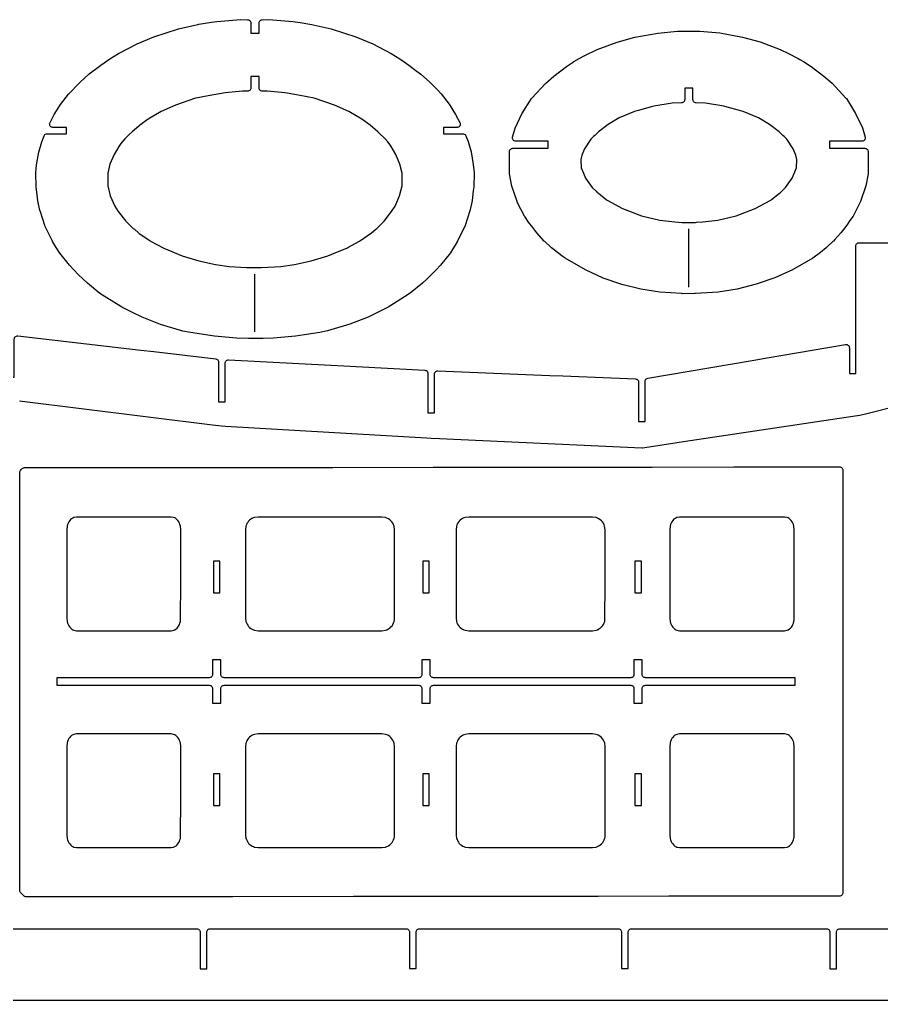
# Model space of a CAD drawing. Extents: x -1 to 1048, y 1 to 485.
# Drawn here: x 401.3 to 823.4, y 1 to 481.3 of the extents above; entities that cross this region are included whole.
import ezdxf

# ---------------------------------------------------------------- set-up
doc = ezdxf.new("R2010")
doc.units = 0
doc.layers.add('Normal', color=7, linetype='CONTINUOUS')

msp = doc.modelspace()

# ---------------------------------------------------------------- linework, layer by layer
at = {"layer": 'Normal'}
for points in [[(489.05, 479.02, -5.08), (495.33, 480.01, -5.08), (495.33, 480.01, -8.89), (497.94, 480.42, -8.89), (509.63, 481.33, -8.89), (513, 481.3, -8.89), (513.33, 481.25, -8.89), (513.66, 481.15, -8.89), (513.99, 480.95, -8.89), (514.25, 480.7, -8.89), (514.43, 480.36, -8.89), (514.55, 480.03, -8.89), (514.58, 479.7, -8.89), (514.58, 474.7, -8.89), (518.62, 474.7, -8.89), (518.62, 479.7, -8.89), (518.64, 480.03, -8.89), (518.77, 480.36, -8.89), (518.95, 480.7, -8.89), (519.23, 480.95, -8.89), (519.53, 481.15, -8.89), (519.86, 481.25, -8.89), (520.19, 481.3, -8.89), (523.44, 481.33, -8.89), (535.13, 480.44, -8.89), (538.81, 479.86, -8.89)], [(435.43, 454.71, -5.08), (440.51, 458.55, -5.08), (440.51, 458.55, -8.89), (441.12, 459, -8.89), (445.49, 462.1, -8.89), (449.73, 464.69, -8.89), (458.85, 469.44, -8.89), (467.08, 472.92, -8.89), (479.12, 476.76, -8.89), (488.65, 478.94, -8.89), (489.05, 479.02, -8.89)], [(538.81, 479.86, -5.08), (544.45, 478.97, -5.08), (545.08, 478.84, -5.08), (545.08, 478.84, -8.89), (553.95, 476.78, -8.89), (565.99, 472.97, -8.89), (574.24, 469.49, -8.89), (583.36, 464.74, -8.89), (587.6, 462.15, -8.89), (589.66, 460.71, -8.89)], [(672.62, 460.68, -5.08), (672.8, 460.81, -5.08), (675.41, 462.31, -5.08), (678.21, 463.7, -5.08), (678.21, 463.7, -8.89), (684.15, 466.67, -8.89), (694.05, 470.33, -8.89), (702.67, 472.72, -8.89), (713.82, 474.75, -8.89), (723.49, 475.67, -8.89), (725.45, 475.64, -8.89), (727.41, 475.61, -8.89)], [(727.41, 475.61, -5.08), (730.58, 475.61, -5.08), (733.76, 475.67, -5.08), (733.76, 475.67, -8.89), (734.11, 475.67, -8.89), (734.47, 475.67, -8.89), (744.19, 474.78, -8.89), (755.32, 472.77, -8.89), (763.96, 470.38, -8.89), (773.81, 466.73, -8.89), (777.82, 464.74, -8.89)], [(777.82, 464.74, -5.08), (782.65, 462.33, -5.08), (783.49, 461.85, -5.08), (783.49, 461.85, -8.89), (785.24, 460.86, -8.89), (788.92, 458.44, -8.89), (795.17, 453.69, -8.89), (799.21, 450.21, -8.89), (806.02, 442.87, -8.89), (806.2, 442.62, -8.89), (810.69, 435.41, -8.89), (814.04, 428.4, -8.89), (815.39, 423.82, -8.89), (815.44, 423.49, -8.89), (815.44, 423.14, -8.89), (815.34, 422.78, -8.89), (815.14, 422.43, -8.89), (814.86, 422.15, -8.89), (814.53, 421.94, -8.89), (814.2, 421.84, -8.89), (813.87, 421.79, -8.89), (797.94, 421.79, -8.89), (797.94, 418.29, -8.89), (815.31, 418.29, -8.89), (815.64, 418.26, -8.89), (815.97, 418.16, -8.89), (816.28, 417.96, -8.89), (816.56, 417.7, -8.89), (816.74, 417.37, -8.89), (816.86, 417.04, -8.89), (816.89, 416.71, -8.89), (816.89, 406.07, -8.89), (816.86, 405.77, -8.89), (815.77, 400, -8.89), (813.21, 392.2, -8.89), (809.5, 385.11, -8.89), (807.97, 382.88, -8.89), (806.4, 380.67, -8.89), (804.8, 378.51, -8.89)], [(589.66, 460.71, -5.08), (592.02, 459.03, -5.08), (594.79, 456.97, -5.08), (594.79, 456.97, -8.89), (597.84, 454.69, -8.89), (602.11, 450.8, -8.89), (604.04, 448.87, -8.89), (605.92, 446.91, -8.89), (607.77, 444.93, -8.89), (611.68, 439.95, -8.89), (614.88, 434.85, -8.89), (616.97, 430.91, -8.89), (617.09, 430.61, -8.89), (617.14, 430.28, -8.89), (617.14, 429.89, -8.89), (617.02, 429.54, -8.89), (616.81, 429.18, -8.89), (616.53, 428.9, -8.89), (616.2, 428.73, -8.89), (615.87, 428.62, -8.89), (615.57, 428.57, -8.89), (608.86, 428.57, -8.89), (608.86, 425.4, -8.89), (618.39, 425.4, -8.89), (618.77, 425.35, -8.89), (619.12, 425.22, -8.89), (619.46, 424.99, -8.89), (619.71, 424.71, -8.89), (619.89, 424.38, -8.89), (620.93, 421.69, -8.89), (622.4, 416.51, -8.89), (623.52, 410.39, -8.89), (623.93, 406.32, -8.89), (623.75, 399.42, -8.89), (623.52, 397.43, -8.89)], [(648.64, 385.11, 0.13), (648.64, 385.11, -8.89), (645.03, 391.97, -8.89), (644.93, 392.2, -8.89), (642.39, 399.8, -8.89), (641.25, 405.77, -8.89), (641.22, 406.07, -8.89), (641.22, 416.71, -8.89), (641.27, 417.04, -8.89), (641.38, 417.37, -8.89), (641.58, 417.7, -8.89), (641.83, 417.96, -8.89), (642.16, 418.16, -8.89), (642.49, 418.26, -8.89), (642.82, 418.29, -8.89), (660.17, 418.29, -8.89), (660.17, 421.79, -8.89), (644.27, 421.79, -8.89), (643.94, 421.84, -8.89), (643.59, 421.94, -8.89), (643.26, 422.15, -8.89), (643, 422.43, -8.89), (642.8, 422.78, -8.89), (642.7, 423.14, -8.89), (642.67, 423.49, -8.89), (642.75, 423.82, -8.89), (643.99, 428.17, -8.89), (647.34, 435.25, -8.89), (651.94, 442.62, -8.89), (652.12, 442.87, -8.89), (658.8, 450.09, -8.89), (662.89, 453.64, -8.89), (669.09, 458.39, -8.89), (672.62, 460.68, -8.89)], [(411.3, 387.86, -5.08), (410.21, 392.63, -5.08), (410.06, 394.08, -5.08), (410.06, 394.08, -8.89), (409.47, 399.42, -8.89), (409.27, 406.32, -8.89), (409.65, 410.26, -8.89), (410.74, 416.36, -8.89), (412.24, 421.54, -8.89), (413.33, 424.38, -8.89), (413.49, 424.71, -8.89), (413.74, 424.99, -8.89), (414.07, 425.22, -8.89), (414.43, 425.35, -8.89), (414.81, 425.4, -8.89), (424.33, 425.4, -8.89), (424.33, 428.57, -8.89), (417.63, 428.57, -8.89), (417.32, 428.62, -8.89), (416.99, 428.73, -8.89), (416.66, 428.9, -8.89), (416.38, 429.18, -8.89), (416.18, 429.54, -8.89), (416.08, 429.89, -8.89), (416.05, 430.28, -8.89), (416.1, 430.61, -8.89), (416.23, 430.91, -8.89), (418.31, 434.85, -8.89), (421.44, 439.83, -8.89), (425.32, 444.83, -8.89), (427.18, 446.84, -8.89), (429.08, 448.79, -8.89), (431.04, 450.75, -8.89), (435.23, 454.58, -8.89), (435.43, 454.71, -8.89)], [(538.66, 444.14, -5.08), (532.41, 445.29, -5.08), (532.41, 445.29, -8.89), (531.19, 445.52, -8.89), (522.66, 446.23, -8.89), (520.22, 446.23, -8.89), (519.89, 446.25, -8.89), (519.53, 446.38, -8.89), (519.23, 446.58, -8.89), (518.97, 446.84, -8.89), (518.77, 447.14, -8.89), (518.64, 447.5, -8.89), (518.62, 447.83, -8.89), (518.62, 453.44, -8.89), (514.58, 453.44, -8.89), (514.58, 447.83, -8.89), (514.55, 447.5, -8.89), (514.43, 447.14, -8.89), (514.25, 446.84, -8.89), (513.97, 446.58, -8.89), (513.66, 446.38, -8.89), (513.33, 446.25, -8.89), (513, 446.23, -8.89), (510.54, 446.23, -8.89), (502.01, 445.52, -8.89), (493.75, 443.99, -8.89)], [(753.87, 436.8, -5.08), (747.78, 438.53, -5.08), (747.78, 438.53, -8.89), (746.23, 438.96, -8.89), (737.21, 440.39, -8.89), (732.61, 440.56, -8.89), (732.28, 440.61, -8.89), (731.95, 440.74, -8.89), (731.67, 440.92, -8.89), (731.42, 441.2, -8.89), (731.22, 441.5, -8.89), (731.11, 441.83, -8.89), (731.09, 442.14, -8.89), (731.09, 447.78, -8.89), (727.05, 447.78, -8.89), (727.05, 442.14, -8.89), (727, 441.83, -8.89), (726.9, 441.5, -8.89), (726.72, 441.2, -8.89), (726.47, 440.92, -8.89), (726.16, 440.74, -8.89), (725.83, 440.61, -8.89), (725.53, 440.56, -8.89), (720.93, 440.39, -8.89), (711.91, 438.96, -8.89), (710.59, 438.61, -8.89)], [(493.75, 443.99, -5.08), (487.6, 442.85, -5.08), (487.53, 442.82, -5.08), (487.53, 442.82, -8.89), (477.67, 439.47, -8.89), (470.59, 436.3, -8.89), (464.24, 432.59, -8.89), (460.22, 429.62, -8.89), (459.71, 429.21, -8.89)], [(581.61, 421.46, -5.08), (580.39, 422.91, -5.08), (577.16, 425.98, -5.08), (577.16, 425.98, -8.89), (576.71, 426.44, -8.89), (572.97, 429.62, -8.89), (568.96, 432.59, -8.89), (562.61, 436.3, -8.89), (555.52, 439.47, -8.89), (545.62, 442.85, -8.89), (538.66, 444.14, -8.89)], [(710.59, 438.61, -5.08), (704.47, 436.88, -5.08), (704.47, 436.88, -8.89), (702.51, 436.32, -8.89), (694.94, 433.15, -8.89), (689.53, 430, -8.89), (684.83, 426.34, -8.89), (683.08, 424.61, -8.89), (682.45, 424.13, -8.89), (681.05, 422.73, -8.89), (677.95, 418.11, -8.89), (676.63, 414.96, -8.89), (676.17, 412.78, -8.89), (676.33, 408.76, -8.89), (677.44, 406.2, -8.89), (678.51, 403.61, -8.89)], [(769.49, 393.24, -5.08), (773.48, 396.39, -5.08), (773.89, 396.65, -5.08), (774.45, 397.21, -5.08), (774.45, 397.21, -8.89), (776.38, 399.16, -8.89), (779.63, 403.61, -8.89), (781.79, 408.76, -8.89), (781.96, 412.78, -8.89), (781.48, 414.96, -8.89), (780.16, 418.11, -8.89), (777.09, 422.73, -8.89), (775.69, 424.13, -8.89), (775.03, 424.61, -8.89), (773.3, 426.34, -8.89), (768.58, 430, -8.89), (763.17, 433.15, -8.89), (755.6, 436.32, -8.89), (753.87, 436.8, -8.89)], [(459.71, 429.21, -5.08), (456.49, 426.44, -5.08), (454.99, 424.99, -5.08), (454.99, 424.99, -8.89), (452.81, 422.91, -8.89), (450.93, 420.7, -8.89), (449.94, 419.18, -8.89), (447.65, 415.34, -8.89), (445.59, 410.51, -8.89), (444.58, 406.15, -8.89), (444.58, 399.85, -8.89), (445.74, 395.1, -8.89), (448.01, 389.94, -8.89), (449.68, 387.4, -8.89), (453.39, 382.65, -8.89)], [(556.23, 367.23, -5.08), (561.52, 369.47, -5.08), (562.05, 369.77, -5.08), (562.05, 369.77, -8.89), (567.74, 372.85, -8.89), (573.71, 376.91, -8.89), (575.79, 378.76, -8.89), (576.22, 379.04, -8.89), (579.83, 382.65, -8.89), (583.51, 387.4, -8.89), (585.22, 389.94, -8.89), (587.45, 395.1, -8.89), (588.62, 399.85, -8.89), (588.62, 406.15, -8.89), (587.6, 410.51, -8.89), (585.55, 415.34, -8.89), (583.29, 419.18, -8.89), (582.27, 420.7, -8.89), (581.61, 421.46, -8.89)], [(678.51, 403.61, 0.13), (678.51, 403.61, -8.89), (681.74, 399.16, -8.89), (683.62, 397.28, -8.89)], [(623.52, 397.43, -5.08), (623.01, 392.79, -5.08), (622.66, 391.16, -5.08), (622.66, 391.16, -8.89), (621.89, 387.76, -8.89), (619.51, 380.57, -8.89), (615.82, 372.8, -8.89), (614.63, 370.92, -8.89), (613.46, 369.01, -8.89), (612.34, 367.08, -8.89), (607.49, 361.11, -8.89), (605.38, 358.83, -8.89), (603.2, 356.62, -8.89), (600.96, 354.43, -8.89), (598.7, 352.3, -8.89), (592.66, 347.35, -8.89), (589.81, 345.57, -8.89)], [(683.62, 397.28, -5.08), (684.25, 396.65, -5.08), (684.76, 396.32, -5.08), (688.54, 393.29, -5.08), (688.54, 393.29, -8.89), (689, 392.96, -8.89), (696.54, 388.75, -8.89), (705.89, 385.22, -8.89), (714.91, 383.08, -8.89), (722.15, 382.22, -8.89), (725.86, 382.04, -8.89), (726.49, 382.04, -8.89)], [(726.49, 382.04, -5.08), (732.28, 382.04, -5.08), (732.84, 382.07, -5.08), (732.84, 382.07, -8.89), (735.97, 382.22, -8.89), (743.23, 383.08, -8.89), (752.25, 385.22, -8.89), (761.59, 388.75, -8.89), (769.14, 392.96, -8.89), (769.49, 393.24, -8.89)], [(425.78, 361.04, 0.13), (425.78, 361.04, -8.89), (421.01, 366.88, -8.89), (419.28, 369.77, -8.89), (417.47, 372.64, -8.89), (417.37, 372.8, -8.89), (413.77, 380.36, -8.89), (413.69, 380.57, -8.89), (411.35, 387.6, -8.89), (411.3, 387.86, -8.89)], [(667.49, 365.2, -5.08), (664.67, 367.21, -5.08), (662.48, 369.09, -5.08), (662.48, 369.09, -8.89), (661.87, 369.62, -8.89), (661.19, 370.13, -8.89), (658.95, 372.36, -8.89), (658.57, 372.59, -8.89), (658.24, 372.87, -8.89), (654.63, 376.86, -8.89), (652.6, 379.5, -8.89), (650.62, 382.19, -8.89), (648.72, 384.96, -8.89), (648.64, 385.11, -8.89)], [(453.39, 382.65, 0.13), (453.39, 382.65, -8.89), (457, 379.04, -8.89), (457.58, 378.64, -8.89), (459.49, 376.91, -8.89), (459.87, 376.63, -8.89)], [(459.87, 376.63, -5.08), (465.12, 373.08, -5.08), (465.12, 373.08, -8.89), (465.45, 372.85, -8.89), (471.98, 369.34, -8.89), (480.87, 365.58, -8.89), (489.03, 363.12, -8.89), (497.2, 361.34, -8.89), (503.94, 360.45, -8.89), (512.5, 359.97, -8.89)], [(729.06, 350.34, 0.13), (729.06, 350.34, -2.54), (729.06, 378.79, -2.54)], [(804.8, 378.51, -5.08), (804.19, 377.72, -5.08), (803.58, 376.96, -5.08), (800.63, 373.71, -5.08), (800.63, 373.71, -8.89), (799.87, 372.87, -8.89), (799.54, 372.59, -8.89), (799.19, 372.36, -8.89), (796.95, 370.13, -8.89), (796.24, 369.62, -8.89), (793.62, 367.33, -8.89), (789.71, 364.54, -8.89), (779.83, 358.85, -8.89), (771.25, 354.84, -8.89), (762.05, 351.69, -8.89), (752.73, 349.33, -8.89), (743.38, 347.85, -8.89), (732.41, 347.12, -8.89), (731.95, 347.12, -8.89)], [(810.87, 345.16, -5.08), (810.87, 351.51, -5.08), (810.87, 351.51, -8.89), (810.87, 370.48, -8.89), (810.9, 370.81, -8.89), (811, 371.17, -8.89), (811.2, 371.48, -8.89), (811.45, 371.75, -8.89), (811.78, 371.93, -8.89), (812.11, 372.06, -8.89), (812.44, 372.08, -8.89), (855.52, 372.08, -8.89)], [(512.5, 359.97, -5.08), (513.38, 359.92, -5.08), (518.85, 359.92, -5.08), (518.85, 359.92, -8.89), (519.81, 359.92, -8.89), (529.26, 360.45, -8.89), (535.99, 361.34, -8.89), (544.17, 363.12, -8.89), (552.32, 365.58, -8.89), (556.23, 367.23, -8.89)], [(731.95, 347.12, -5.08), (725.8, 347.09, -5.08), (725.6, 347.12, -5.08), (725.6, 347.12, -8.89), (714.88, 347.83, -8.89), (705.54, 349.28, -8.89), (696.19, 351.66, -8.89), (687.04, 354.76, -8.89), (678.41, 358.8, -8.89), (668.55, 364.46, -8.89), (667.49, 365.2, -8.89)], [(456.57, 337.95, -5.08), (451.48, 340.49, -5.08), (450.9, 340.84, -5.08), (450.9, 340.84, -8.89), (440.69, 347.24, -8.89), (434.59, 352.22, -8.89), (432.31, 354.36, -8.89), (430.07, 356.51, -8.89), (427.89, 358.75, -8.89), (425.78, 361.04, -8.89)], [(516.61, 328.35, 0.13), (516.61, 328.35, -2.54), (516.61, 356.74, -2.54)], [(589.81, 345.57, -5.08), (584.45, 342.19, -5.08), (584.45, 342.19, -8.89), (581.86, 340.56, -8.89), (571.98, 335.61, -8.89), (562.99, 332.13, -8.89), (552.07, 328.83, -8.89), (548.31, 328.09, -8.89), (536.5, 326.26, -8.89), (525.75, 325.35, -8.89), (520.67, 325.2, -8.89)], [(760.15, 314.43, -5.08), (766.39, 315.49, -5.08), (766.39, 315.49, -8.89), (805.84, 322.2, -8.89), (806.2, 322.2, -8.89), (806.58, 322.15, -8.89), (806.96, 321.97, -8.89), (807.26, 321.69, -8.89), (807.52, 321.36, -8.89), (807.64, 320.98, -8.89), (807.69, 320.62, -8.89), (807.69, 307.95, -8.89), (810.87, 307.95, -8.89), (810.87, 345.16, -8.89)], [(520.67, 325.2, -5.08), (519.89, 325.17, -5.08), (514.32, 325.17, -5.08), (514.32, 325.17, -8.89), (513.36, 325.17, -8.89), (507.52, 325.35, -8.89), (496.8, 326.26, -8.89), (484.96, 328.07, -8.89), (481.28, 328.8, -8.89), (470.31, 332.08, -8.89), (461.37, 335.56, -8.89), (456.57, 337.95, -8.89)], [(365.3, 326.47, -5.08), (371.65, 326.47, -5.08), (371.65, 326.47, -8.89), (394, 326.47, -8.89), (394.33, 326.42, -8.89), (394.69, 326.31, -8.89), (395, 326.11, -8.89), (395.25, 325.86, -8.89), (395.45, 325.55, -8.89), (395.55, 325.2, -8.89), (395.61, 324.87, -8.89), (395.61, 306.2, -8.89), (398.75, 306.2, -8.89), (398.75, 324.87, -8.89), (398.78, 325.22, -8.89), (398.91, 325.58, -8.89), (399.14, 325.91, -8.89), (399.44, 326.19, -8.89), (399.8, 326.36, -8.89), (400.18, 326.44, -8.89), (400.53, 326.44, -8.89), (460.76, 319.46, -8.89)], [(460.76, 319.46, -5.08), (467.06, 318.72, -5.08), (467.06, 318.72, -8.89), (497.38, 315.21, -8.89), (497.74, 315.11, -8.89), (498.09, 314.93, -8.89), (498.37, 314.68, -8.89), (498.6, 314.35, -8.89), (498.75, 313.99, -8.89), (498.78, 313.64, -8.89), (498.78, 294.21, -8.89), (501.95, 294.21, -8.89), (501.95, 313.11, -8.89), (502.01, 313.44, -8.89), (502.11, 313.79, -8.89), (502.31, 314.1, -8.89), (502.62, 314.38, -8.89), (502.95, 314.55, -8.89), (503.3, 314.66, -8.89), (503.63, 314.68, -8.89), (553.8, 312.04, -8.89)], [(661.01, 307.06, -5.08), (667.36, 306.81, -5.08), (667.36, 306.81, -8.89), (702.97, 305.33, -8.89), (703.3, 305.28, -8.89), (703.63, 305.18, -8.89), (703.91, 304.98, -8.89), (704.16, 304.72, -8.89), (704.37, 304.39, -8.89), (704.47, 304.09, -8.89), (704.49, 303.76, -8.89), (704.49, 284.58, -8.89), (707.67, 284.58, -8.89), (707.67, 304.17, -8.89), (707.72, 304.52, -8.89), (707.82, 304.88, -8.89), (708.05, 305.18, -8.89), (708.33, 305.43, -8.89), (708.66, 305.64, -8.89), (708.99, 305.71, -8.89), (760.15, 314.43, -8.89)], [(911.89, 314.78, -5.08), (906.7, 313.16, -5.08), (905.81, 312.9, -5.08), (905.81, 312.9, -8.89), (888.03, 307.57, -8.89), (869.34, 302.21, -8.89), (850.54, 297.08, -8.89), (831.72, 292.13, -8.89), (815.54, 288.09, -8.89)], [(553.8, 312.04, -5.08), (560.15, 311.71, -5.08), (560.15, 311.71, -8.89), (599.8, 309.63, -8.89), (600.18, 309.55, -8.89), (600.56, 309.4, -8.89), (600.86, 309.14, -8.89), (601.12, 308.79, -8.89), (601.27, 308.41, -8.89), (601.32, 308.05, -8.89), (601.32, 288.82, -8.89), (604.49, 288.82, -8.89), (604.49, 307.75, -8.89), (604.52, 308.08, -8.89), (604.65, 308.43, -8.89), (604.85, 308.74, -8.89), (605.13, 309.02, -8.89), (605.43, 309.19, -8.89), (605.79, 309.3, -8.89), (606.15, 309.32, -8.89), (661.01, 307.06, -8.89)], [(502.13, 282.12, -5.08), (500.28, 282.22, -5.08), (495.81, 282.78, -5.08), (495.81, 282.78, -8.89), (401.27, 294.54, -8.89)], [(815.54, 288.09, -5.08), (812.83, 287.43, -5.08), (809.32, 286.89, -5.08), (809.32, 286.89, -8.89), (726.52, 274.5, -8.89)], [(606.96, 276, -5.08), (602.82, 276.2, -5.08), (600.63, 276.33, -5.08), (600.63, 276.33, -8.89), (502.13, 282.12, -8.89)], [(726.52, 274.5, -5.08), (720.24, 273.56, -5.08), (720.24, 273.56, -8.89), (706.32, 271.48, -8.89), (706.02, 271.45, -8.89), (606.96, 276, -8.89)], [(401.42, 244.48, -5.08), (401.42, 250.82, -5.08), (401.42, 250.82, -8.89), (401.42, 259.54, -8.89), (401.45, 259.87, -8.89), (401.55, 260.15, -8.89), (401.7, 260.43, -8.89), (402.16, 260.96, -8.89), (402.67, 261.44, -8.89), (402.89, 261.62, -8.89), (403.17, 261.77, -8.89), (403.48, 261.87, -8.89), (403.78, 261.9, -8.89), (432.99, 261.92, -8.89)], [(432.99, 261.92, -5.08), (439.34, 261.92, -5.08), (439.34, 261.92, -8.89), (548.41, 262.03, -8.89)], [(548.41, 262.03, -5.08), (554.76, 262.05, -5.08), (554.76, 262.05, -8.89), (603.83, 262.1, -8.89)], [(603.83, 262.1, -5.08), (610.18, 262.1, -5.08), (610.18, 262.1, -8.89), (704.7, 262.18, -8.89)], [(704.7, 262.18, -5.08), (711.05, 262.2, -5.08), (711.05, 262.2, -8.89), (751.03, 262.23, -8.89)], [(751.03, 262.23, -5.08), (757.38, 262.23, -5.08), (757.38, 262.23, -8.89), (802.87, 262.28, -8.89), (803.2, 262.26, -8.89), (803.53, 262.13, -8.89), (803.83, 261.95, -8.89), (804.11, 261.67, -8.89), (804.29, 261.37, -8.89), (804.42, 261.04, -8.89), (804.44, 260.71, -8.89), (804.44, 219.07, -8.89)], [(401.42, 201.83, -5.08), (401.42, 208.18, -5.08), (401.42, 208.18, -8.89), (401.42, 244.48, -8.89)], [(455.7, 237.72, -5.08), (449.35, 237.72, -5.08), (449.35, 237.72, -8.89), (429.23, 237.72, -8.89), (427.94, 237.49, -8.89), (427.33, 237.24, -8.89), (426.8, 236.88, -8.89), (426.29, 236.45, -8.89), (425.86, 235.97, -8.89), (425.5, 235.43, -8.89), (425.12, 234.75, -8.89), (424.84, 234.04, -8.89), (424.64, 233.27, -8.89), (424.43, 231.5, -8.89), (424.43, 214.53, -8.89)], [(480.24, 206.38, -5.08), (480.24, 212.73, -5.08), (480.24, 212.73, -8.89), (480.26, 231.5, -8.89), (480.06, 233.27, -8.89), (479.88, 233.98, -8.89), (479.63, 234.67, -8.89), (479.27, 235.33, -8.89), (478.84, 235.94, -8.89), (478.36, 236.47, -8.89), (477.8, 236.96, -8.89), (477.32, 237.26, -8.89), (476.78, 237.49, -8.89), (475.49, 237.72, -8.89), (455.7, 237.72, -8.89)], [(554.76, 237.72, -5.08), (548.41, 237.72, -5.08), (548.41, 237.72, -8.89), (518.13, 237.72, -8.89), (516.41, 237.49, -8.89), (515.77, 237.26, -8.89), (515.14, 236.98, -8.89), (514.55, 236.6, -8.89), (513.99, 236.17, -8.89), (513.49, 235.66, -8.89), (513.03, 235.1, -8.89), (512.67, 234.49, -8.89), (512.39, 233.86, -8.89), (512.17, 233.22, -8.89), (511.94, 231.47, -8.89), (511.96, 212.27, -8.89)], [(584.91, 207.75, -5.08), (584.91, 214.1, -5.08), (584.91, 214.1, -8.89), (584.94, 231.47, -8.89), (584.71, 233.22, -8.89), (584.48, 233.93, -8.89), (584.12, 234.65, -8.89), (583.69, 235.31, -8.89), (583.16, 235.92, -8.89), (582.57, 236.42, -8.89), (581.91, 236.88, -8.89), (581.2, 237.24, -8.89), (580.49, 237.49, -8.89), (578.79, 237.72, -8.89), (554.76, 237.72, -8.89)], [(655.17, 237.72, -5.08), (648.82, 237.72, -5.08), (648.82, 237.72, -8.89), (621.26, 237.72, -8.89), (619.53, 237.49, -8.89), (618.9, 237.26, -8.89), (618.26, 236.98, -8.89), (617.68, 236.6, -8.89), (617.12, 236.17, -8.89), (616.61, 235.66, -8.89), (616.18, 235.1, -8.89), (615.8, 234.49, -8.89), (615.52, 233.86, -8.89), (615.29, 233.22, -8.89), (615.06, 231.47, -8.89), (615.09, 214.53, -8.89)], [(688.04, 205.46, -5.08), (688.04, 211.81, -5.08), (688.04, 211.81, -8.89), (688.06, 231.47, -8.89), (687.83, 233.22, -8.89), (687.6, 233.93, -8.89), (687.25, 234.65, -8.89), (686.82, 235.31, -8.89), (686.28, 235.92, -8.89), (685.7, 236.42, -8.89), (685.04, 236.88, -8.89), (684.35, 237.24, -8.89), (683.62, 237.49, -8.89), (681.91, 237.72, -8.89), (655.17, 237.72, -8.89)], [(751.94, 237.72, -5.08), (745.59, 237.72, -5.08), (745.59, 237.72, -8.89), (724.53, 237.72, -8.89), (723.24, 237.49, -8.89), (722.66, 237.24, -8.89), (722.1, 236.88, -8.89), (721.59, 236.45, -8.89), (721.16, 235.97, -8.89), (720.8, 235.43, -8.89), (720.42, 234.75, -8.89), (720.14, 234.04, -8.89), (719.94, 233.27, -8.89), (719.73, 231.5, -8.89), (719.76, 211.35, -8.89)], [(780.64, 209.09, -5.08), (780.64, 215.44, -5.08), (780.64, 215.44, -8.89), (780.67, 231.5, -8.89), (780.47, 233.27, -8.89), (780.29, 233.98, -8.89), (780.03, 234.67, -8.89), (779.68, 235.33, -8.89), (779.25, 235.94, -8.89), (778.76, 236.47, -8.89), (778.21, 236.96, -8.89), (777.72, 237.26, -8.89), (777.19, 237.49, -8.89), (775.89, 237.72, -8.89), (751.94, 237.72, -8.89)], [(804.44, 219.07, -5.08), (804.44, 212.73, -5.08), (804.44, 212.73, -8.89), (804.44, 158.29, -8.89)], [(424.43, 214.53, -5.08), (424.43, 208.18, -5.08), (424.43, 208.18, -8.89), (424.46, 188.26, -8.89), (424.64, 186.49, -8.89), (424.82, 185.78, -8.89), (425.09, 185.09, -8.89), (425.45, 184.43, -8.89), (425.86, 183.82, -8.89), (426.36, 183.29, -8.89), (426.92, 182.8, -8.89), (427.41, 182.5, -8.89), (427.94, 182.27, -8.89), (429.26, 182.04, -8.89), (448.44, 182.04, -8.89)], [(499.44, 204.8, -5.08), (499.44, 211.15, -5.08), (499.44, 211.15, -8.89), (499.44, 216.03, -8.89), (496.27, 216.03, -8.89), (496.27, 200.53, -8.89), (499.44, 200.53, -8.89)], [(511.96, 212.27, -5.08), (511.96, 205.92, -5.08), (511.96, 205.92, -8.89), (511.96, 188.29, -8.89), (512.19, 186.54, -8.89), (512.39, 185.9, -8.89), (512.7, 185.27, -8.89), (513.05, 184.68, -8.89), (513.49, 184.12, -8.89), (513.99, 183.62, -8.89), (514.55, 183.16, -8.89), (515.16, 182.8, -8.89), (515.8, 182.5, -8.89), (516.43, 182.27, -8.89), (518.16, 182.04, -8.89), (546.13, 182.04, -8.89)], [(601.95, 204.57, -5.08), (601.95, 210.92, -5.08), (601.95, 210.92, -8.89), (601.95, 216.08, -8.89), (598.78, 216.08, -8.89), (598.78, 200.58, -8.89), (601.95, 200.58, -8.89)], [(615.09, 214.53, -5.08), (615.09, 208.18, -5.08), (615.09, 208.18, -8.89), (615.09, 188.29, -8.89), (615.32, 186.54, -8.89), (615.52, 185.9, -8.89), (615.82, 185.27, -8.89), (616.18, 184.68, -8.89), (616.64, 184.12, -8.89), (617.12, 183.62, -8.89), (617.68, 183.16, -8.89), (618.29, 182.8, -8.89), (618.92, 182.5, -8.89), (619.56, 182.27, -8.89), (621.28, 182.04, -8.89), (647.45, 182.04, -8.89)], [(705.82, 205, -5.08), (705.82, 211.35, -5.08), (705.82, 211.35, -8.89), (705.82, 216.08, -8.89), (702.64, 216.08, -8.89), (702.64, 200.58, -8.89), (705.82, 200.58, -8.89)], [(719.76, 211.35, -5.08), (719.76, 205, -5.08), (719.76, 205, -8.89), (719.76, 188.26, -8.89), (719.96, 186.49, -8.89), (720.14, 185.78, -8.89), (720.39, 185.09, -8.89), (720.75, 184.43, -8.89), (721.18, 183.82, -8.89), (721.66, 183.29, -8.89), (722.22, 182.8, -8.89), (722.71, 182.5, -8.89), (723.24, 182.27, -8.89), (724.56, 182.04, -8.89)], [(584.89, 187.32, 0.13), (584.89, 187.32, -8.89), (584.91, 207.75, -8.89)], [(750.14, 182.04, -5.08), (756.49, 182.04, -5.08), (756.49, 182.04, -8.89), (775.89, 182.04, -8.89), (777.19, 182.27, -8.89), (777.77, 182.55, -8.89), (778.33, 182.88, -8.89), (778.84, 183.31, -8.89), (779.27, 183.79, -8.89), (779.63, 184.33, -8.89), (779.98, 185.04, -8.89), (780.29, 185.78, -8.89), (780.49, 186.54, -8.89), (780.62, 187.3, -8.89), (780.64, 209.09, -8.89)], [(401.42, 139.24, -5.08), (401.42, 145.59, -5.08), (401.42, 145.59, -8.89), (401.42, 201.83, -8.89)], [(480.21, 187.3, 0.13), (480.21, 187.3, -8.89), (480.24, 206.38, -8.89)], [(499.44, 200.53, 0.13), (499.44, 200.53, -8.89), (499.44, 204.8, -8.89)], [(601.95, 200.58, 0.13), (601.95, 200.58, -8.89), (601.95, 204.57, -8.89)], [(688.01, 187.32, 0.13), (688.01, 187.32, -8.89), (688.04, 205.46, -8.89)], [(705.82, 200.58, 0.13), (705.82, 200.58, -8.89), (705.82, 205, -8.89)], [(448.44, 182.04, -5.08), (454.79, 182.04, -5.08), (454.79, 182.04, -8.89), (475.51, 182.04, -8.89), (476.81, 182.27, -8.89), (477.39, 182.55, -8.89), (477.93, 182.88, -8.89), (478.43, 183.31, -8.89), (478.87, 183.79, -8.89), (479.22, 184.33, -8.89), (479.6, 185.04, -8.89), (479.88, 185.78, -8.89), (480.09, 186.54, -8.89), (480.21, 187.3, -8.89)], [(546.13, 182.04, -5.08), (552.48, 182.04, -5.08), (552.48, 182.04, -8.89), (578.79, 182.04, -8.89), (580.52, 182.3, -8.89), (581.23, 182.55, -8.89), (581.91, 182.88, -8.89), (582.57, 183.34, -8.89), (583.18, 183.87, -8.89), (583.72, 184.48, -8.89), (584.15, 185.14, -8.89), (584.5, 185.85, -8.89), (584.73, 186.59, -8.89), (584.89, 187.32, -8.89)], [(647.45, 182.04, -5.08), (653.8, 182.04, -5.08), (653.8, 182.04, -8.89), (681.91, 182.04, -8.89), (683.64, 182.3, -8.89), (684.35, 182.55, -8.89), (685.04, 182.88, -8.89), (685.7, 183.34, -8.89), (686.31, 183.87, -8.89), (686.84, 184.48, -8.89), (687.27, 185.14, -8.89), (687.63, 185.85, -8.89), (687.88, 186.59, -8.89), (688.01, 187.32, -8.89)], [(724.56, 182.04, 0.13), (724.56, 182.04, -8.89), (750.14, 182.04, -8.89)], [(495.83, 167.77, 0.13), (495.83, 167.77, -8.89), (495.83, 160.6, -8.89), (495.81, 160.27, -8.89), (495.68, 159.94, -8.89), (495.5, 159.61, -8.89), (495.22, 159.36, -8.89), (494.92, 159.16, -8.89), (494.59, 159.05, -8.89), (494.23, 159, -8.89), (437.97, 159, -8.89)], [(532.03, 159, -5.08), (525.68, 159, -5.08), (525.68, 159, -8.89), (501.47, 159, -8.89), (501.14, 159.05, -8.89), (500.79, 159.16, -8.89), (500.48, 159.36, -8.89), (500.2, 159.61, -8.89), (500.02, 159.94, -8.89), (499.9, 160.27, -8.89), (499.87, 160.6, -8.89), (499.87, 167.77, -8.89), (495.83, 167.77, -8.89)], [(629.72, 159, -5.08), (623.37, 159, -5.08), (623.37, 159, -8.89), (603.99, 159, -8.89), (603.66, 159.05, -8.89), (603.33, 159.16, -8.89), (603, 159.36, -8.89), (602.74, 159.61, -8.89), (602.54, 159.94, -8.89), (602.44, 160.27, -8.89), (602.39, 160.6, -8.89), (602.39, 167.84, -8.89), (598.35, 167.84, -8.89), (598.35, 160.6, -8.89), (598.32, 160.27, -8.89), (598.2, 159.94, -8.89), (598.02, 159.61, -8.89), (597.74, 159.36, -8.89), (597.43, 159.16, -8.89), (597.1, 159.05, -8.89), (596.77, 159, -8.89), (532.03, 159, -8.89)], [(735.58, 159, -5.08), (729.23, 159, -5.08), (729.23, 159, -8.89), (707.85, 159, -8.89), (707.52, 159.05, -8.89), (707.16, 159.16, -8.89), (706.86, 159.36, -8.89), (706.58, 159.61, -8.89), (706.4, 159.94, -8.89), (706.27, 160.27, -8.89), (706.25, 160.6, -8.89), (706.25, 167.84, -8.89), (702.21, 167.84, -8.89), (702.21, 160.6, -8.89), (702.18, 160.27, -8.89), (702.06, 159.94, -8.89), (701.88, 159.61, -8.89), (701.6, 159.36, -8.89), (701.29, 159.16, -8.89), (700.96, 159.05, -8.89), (700.61, 159, -8.89), (629.72, 159, -8.89)], [(437.97, 159, -5.08), (431.62, 159, -5.08), (431.62, 159, -8.89), (419.56, 159, -8.89), (419.56, 155.32, -8.89), (467.97, 155.32, -8.89)], [(761.03, 155.32, -5.08), (767.38, 155.32, -5.08), (767.38, 155.32, -8.89), (781.2, 155.32, -8.89), (781.2, 159, -8.89), (735.58, 159, -8.89)], [(467.97, 155.32, -5.08), (474.32, 155.32, -5.08), (474.32, 155.32, -8.89), (494.23, 155.32, -8.89), (494.59, 155.27, -8.89), (494.92, 155.17, -8.89), (495.22, 154.97, -8.89), (495.5, 154.71, -8.89), (495.68, 154.38, -8.89), (495.81, 154.05, -8.89), (495.83, 153.72, -8.89), (495.83, 146.56, -8.89), (499.87, 146.56, -8.89), (499.87, 153.72, -8.89), (499.9, 154.05, -8.89), (500.02, 154.38, -8.89), (500.2, 154.71, -8.89), (500.48, 154.97, -8.89), (500.79, 155.17, -8.89), (501.14, 155.27, -8.89), (501.47, 155.32, -8.89), (572.03, 155.32, -8.89)], [(572.03, 155.32, -5.08), (578.38, 155.32, -5.08), (578.38, 155.32, -8.89), (596.77, 155.32, -8.89), (597.1, 155.27, -8.89), (597.43, 155.17, -8.89), (597.74, 154.97, -8.89), (598.02, 154.71, -8.89), (598.2, 154.38, -8.89), (598.32, 154.05, -8.89), (598.35, 153.72, -8.89), (598.35, 146.63, -8.89), (602.39, 146.63, -8.89), (602.39, 153.72, -8.89), (602.44, 154.05, -8.89), (602.54, 154.38, -8.89), (602.74, 154.71, -8.89), (603, 154.97, -8.89), (603.33, 155.17, -8.89), (603.66, 155.27, -8.89), (603.99, 155.32, -8.89), (676.07, 155.32, -8.89)], [(676.07, 155.32, -5.08), (682.42, 155.32, -5.08), (682.42, 155.32, -8.89), (700.61, 155.32, -8.89), (700.96, 155.27, -8.89), (701.29, 155.17, -8.89), (701.6, 154.97, -8.89), (701.88, 154.71, -8.89), (702.06, 154.38, -8.89), (702.18, 154.05, -8.89), (702.21, 153.72, -8.89), (702.21, 146.63, -8.89), (706.25, 146.63, -8.89), (706.25, 153.72, -8.89), (706.27, 154.05, -8.89), (706.4, 154.38, -8.89), (706.58, 154.71, -8.89), (706.86, 154.97, -8.89), (707.16, 155.17, -8.89), (707.52, 155.27, -8.89), (707.85, 155.32, -8.89), (761.03, 155.32, -8.89)], [(804.44, 158.29, -5.08), (804.44, 151.94, -5.08), (804.44, 151.94, -8.89), (804.44, 91.16, -8.89)], [(401.42, 92.99, -5.08), (401.42, 99.34, -5.08), (401.42, 99.34, -8.89), (401.42, 139.24, -8.89)], [(454.33, 131.5, -5.08), (447.98, 131.5, -5.08), (447.98, 131.5, -8.89), (429.23, 131.5, -8.89), (427.91, 131.29, -8.89), (427.33, 131.04, -8.89), (426.8, 130.68, -8.89), (426.29, 130.25, -8.89), (425.86, 129.77, -8.89), (425.48, 129.24, -8.89), (425.12, 128.55, -8.89), (424.84, 127.84, -8.89), (424.61, 127.08, -8.89), (424.43, 125.3, -8.89), (424.43, 103.4, -8.89)], [(480.24, 100.23, -5.08), (480.24, 106.58, -5.08), (480.24, 106.58, -8.89), (480.26, 125.3, -8.89), (480.06, 127.08, -8.89), (479.88, 127.79, -8.89), (479.63, 128.47, -8.89), (479.27, 129.11, -8.89), (478.84, 129.72, -8.89), (478.36, 130.28, -8.89), (477.8, 130.76, -8.89), (477.32, 131.06, -8.89), (476.78, 131.29, -8.89), (475.49, 131.5, -8.89), (454.33, 131.5, -8.89)], [(552.48, 131.5, -5.08), (546.13, 131.5, -5.08), (546.13, 131.5, -8.89), (518.13, 131.5, -8.89), (516.41, 131.27, -8.89), (515.77, 131.06, -8.89), (515.14, 130.76, -8.89), (514.55, 130.4, -8.89), (513.99, 129.95, -8.89), (513.49, 129.44, -8.89), (513.03, 128.88, -8.89), (512.67, 128.3, -8.89), (512.39, 127.66, -8.89), (512.17, 127.03, -8.89), (511.94, 125.27, -8.89), (511.94, 107.49, -8.89)], [(584.91, 102.06, -5.08), (584.91, 108.41, -5.08), (584.91, 108.41, -8.89), (584.94, 125.27, -8.89), (584.71, 127, -8.89), (584.48, 127.74, -8.89), (584.12, 128.42, -8.89), (583.69, 129.08, -8.89), (583.16, 129.69, -8.89), (582.57, 130.23, -8.89), (581.91, 130.66, -8.89), (581.2, 131.01, -8.89), (580.49, 131.27, -8.89), (578.79, 131.5, -8.89), (552.48, 131.5, -8.89)], [(659.71, 131.5, -5.08), (653.36, 131.5, -5.08), (653.36, 131.5, -8.89), (621.28, 131.5, -8.89), (619.56, 131.27, -8.89), (618.92, 131.06, -8.89), (618.29, 130.76, -8.89), (617.7, 130.4, -8.89), (617.14, 129.95, -8.89), (616.64, 129.44, -8.89), (616.2, 128.88, -8.89), (615.82, 128.3, -8.89), (615.54, 127.66, -8.89), (615.32, 127.03, -8.89), (615.09, 125.27, -8.89), (615.11, 107.49, -8.89)], [(688.06, 102.06, -5.08), (688.06, 108.41, -5.08), (688.06, 108.41, -8.89), (688.09, 125.27, -8.89), (687.86, 127, -8.89), (687.63, 127.74, -8.89), (687.27, 128.42, -8.89), (686.84, 129.08, -8.89), (686.31, 129.69, -8.89), (685.72, 130.23, -8.89), (685.06, 130.66, -8.89), (684.35, 131.01, -8.89), (683.64, 131.27, -8.89), (681.94, 131.5, -8.89), (659.71, 131.5, -8.89)], [(757.38, 131.5, -5.08), (751.03, 131.5, -5.08), (751.03, 131.5, -8.89), (724.56, 131.5, -8.89), (723.24, 131.29, -8.89), (722.66, 131.04, -8.89), (722.1, 130.68, -8.89), (721.59, 130.25, -8.89), (721.16, 129.77, -8.89), (720.8, 129.24, -8.89), (720.45, 128.55, -8.89), (720.14, 127.84, -8.89), (719.94, 127.08, -8.89), (719.76, 125.3, -8.89), (719.76, 107.49, -8.89)], [(780.64, 97.51, -5.08), (780.64, 103.86, -5.08), (780.64, 103.86, -8.89), (780.67, 125.3, -8.89), (780.47, 127.08, -8.89), (780.29, 127.79, -8.89), (780.03, 128.47, -8.89), (779.68, 129.11, -8.89), (779.25, 129.72, -8.89), (778.76, 130.28, -8.89), (778.21, 130.76, -8.89), (777.72, 131.06, -8.89), (777.19, 131.29, -8.89), (775.89, 131.5, -8.89), (757.38, 131.5, -8.89)], [(499.44, 100.69, -5.08), (499.44, 107.04, -5.08), (499.44, 107.04, -8.89), (499.44, 111.94, -8.89), (496.27, 111.94, -8.89), (496.27, 96.44, -8.89)], [(601.95, 101.6, -5.08), (601.95, 107.95, -5.08), (601.95, 107.95, -8.89), (601.95, 111.99, -8.89), (598.78, 111.99, -8.89), (598.78, 96.49, -8.89)], [(705.82, 100.23, -5.08), (705.82, 106.58, -5.08), (705.82, 106.58, -8.89), (705.82, 111.99, -8.89), (702.64, 111.99, -8.89), (702.64, 96.49, -8.89)], [(511.94, 107.49, -5.08), (511.96, 101.14, -5.08), (511.96, 101.14, -8.89), (511.96, 82.07, -8.89)], [(615.11, 107.49, -5.08), (615.11, 101.14, -5.08), (615.11, 101.14, -8.89), (615.11, 82.07, -8.89)], [(719.76, 107.49, -5.08), (719.76, 101.14, -5.08), (719.76, 101.14, -8.89), (719.76, 82.07, -8.89)], [(424.43, 103.4, -5.08), (424.43, 97.05, -5.08), (424.43, 97.05, -8.89), (424.46, 82.07, -8.89), (424.64, 80.26, -8.89)], [(544.75, 75.84, -5.08), (551.1, 75.84, -5.08), (551.1, 75.84, -8.89), (578.79, 75.84, -8.89), (580.52, 76.07, -8.89), (581.23, 76.33, -8.89), (581.91, 76.68, -8.89), (582.57, 77.11, -8.89), (583.18, 77.65, -8.89), (583.72, 78.26, -8.89), (584.15, 78.94, -8.89), (584.5, 79.65, -8.89), (584.73, 80.39, -8.89), (584.89, 81.13, -8.89), (584.91, 102.06, -8.89)], [(598.78, 96.49, 0.13), (598.78, 96.49, -8.89), (601.95, 96.49, -8.89), (601.95, 101.6, -8.89)], [(651.08, 75.84, -5.08), (657.43, 75.84, -5.08), (657.43, 75.84, -8.89), (681.94, 75.84, -8.89), (683.67, 76.07, -8.89), (684.38, 76.33, -8.89), (685.06, 76.68, -8.89), (685.72, 77.11, -8.89), (686.33, 77.65, -8.89), (686.87, 78.26, -8.89), (687.3, 78.94, -8.89), (687.65, 79.65, -8.89), (687.91, 80.39, -8.89), (688.04, 81.13, -8.89), (688.06, 102.06, -8.89)], [(451.18, 75.84, -5.08), (457.53, 75.84, -5.08), (457.53, 75.84, -8.89), (475.49, 75.84, -8.89), (476.78, 76.07, -8.89), (477.37, 76.33, -8.89), (477.93, 76.68, -8.89), (478.43, 77.11, -8.89), (478.87, 77.6, -8.89), (479.22, 78.13, -8.89), (479.6, 78.82, -8.89), (479.88, 79.55, -8.89), (480.09, 80.31, -8.89), (480.21, 81.1, -8.89), (480.24, 100.23, -8.89)], [(496.27, 96.44, 0.13), (496.27, 96.44, -8.89), (499.44, 96.44, -8.89), (499.44, 100.69, -8.89)], [(702.64, 96.49, 0.13), (702.64, 96.49, -8.89), (705.82, 96.49, -8.89), (705.82, 100.23, -8.89)], [(750.57, 75.84, -5.08), (756.92, 75.84, -5.08), (756.92, 75.84, -8.89), (775.89, 75.84, -8.89), (777.21, 76.07, -8.89), (777.8, 76.33, -8.89), (778.33, 76.68, -8.89), (778.84, 77.11, -8.89), (779.27, 77.6, -8.89), (779.63, 78.13, -8.89), (780.01, 78.82, -8.89), (780.29, 79.55, -8.89), (780.49, 80.31, -8.89), (780.62, 81.1, -8.89), (780.64, 97.51, -8.89)], [(401.42, 73.48, -5.08), (401.42, 79.83, -5.08), (401.42, 79.83, -8.89), (401.42, 92.99, -8.89)], [(804.44, 91.16, -5.08), (804.44, 84.81, -5.08), (804.44, 84.81, -8.89), (804.44, 53.62, -8.89), (804.42, 53.29, -8.89), (804.29, 52.96, -8.89), (804.11, 52.65, -8.89), (803.83, 52.37, -8.89), (803.53, 52.2, -8.89), (803.2, 52.07, -8.89), (802.87, 52.04, -8.89), (778.28, 52.02, -8.89)], [(511.96, 82.07, 0.13), (511.96, 82.07, -8.89), (512.19, 80.34, -8.89), (512.39, 79.71, -8.89), (512.7, 79.07, -8.89), (513.05, 78.46, -8.89), (513.49, 77.9, -8.89), (513.99, 77.39, -8.89), (514.55, 76.96, -8.89), (515.16, 76.58, -8.89), (515.8, 76.3, -8.89), (516.43, 76.07, -8.89), (518.16, 75.84, -8.89), (544.75, 75.84, -8.89)], [(615.11, 82.07, 0.13), (615.11, 82.07, -8.89), (615.34, 80.34, -8.89), (615.54, 79.71, -8.89), (615.85, 79.07, -8.89), (616.2, 78.46, -8.89), (616.66, 77.9, -8.89), (617.14, 77.39, -8.89), (617.7, 76.96, -8.89), (618.31, 76.58, -8.89), (618.95, 76.3, -8.89), (619.58, 76.07, -8.89), (621.31, 75.84, -8.89), (651.08, 75.84, -8.89)], [(719.76, 82.07, 0.13), (719.76, 82.07, -8.89), (719.96, 80.26, -8.89), (720.14, 79.58, -8.89), (720.39, 78.87, -8.89), (720.75, 78.23, -8.89), (721.18, 77.62, -8.89), (721.69, 77.06, -8.89), (722.22, 76.58, -8.89), (722.73, 76.28, -8.89), (723.27, 76.05, -8.89), (724.56, 75.84, -8.89), (750.57, 75.84, -8.89)], [(424.64, 80.26, 0.13), (424.64, 80.26, -8.89), (424.82, 79.58, -8.89), (425.09, 78.87, -8.89), (425.42, 78.23, -8.89), (425.86, 77.62, -8.89), (426.36, 77.06, -8.89), (426.92, 76.58, -8.89), (427.41, 76.28, -8.89), (427.94, 76.05, -8.89), (429.23, 75.84, -8.89), (451.18, 75.84, -8.89)], [(401.42, 54.76, 0.13), (401.42, 54.76, -8.89), (401.42, 73.48, -8.89)], [(391.77, 55.78, -5.08), (391.77, 49.43, -5.08), (391.77, 49.43, -8.89), (391.77, 16.51, -8.89), (394.94, 16.51, -8.89), (394.94, 34.42, -8.89), (394.97, 34.75, -8.89), (395.1, 35.1, -8.89), (395.27, 35.41, -8.89), (395.55, 35.66, -8.89), (395.86, 35.86, -8.89), (396.21, 35.97, -8.89), (396.54, 36.02, -8.89), (403, 36.02, -8.89)], [(413, 51.66, -5.08), (406.65, 51.66, -5.08), (406.65, 51.66, -8.89), (404.55, 51.66, -8.89), (404.24, 51.69, -8.89), (403.94, 51.79, -8.89), (403.66, 51.92, -8.89), (403.43, 52.12, -8.89), (401.88, 53.64, -8.89), (401.7, 53.9, -8.89), (401.55, 54.18, -8.89), (401.45, 54.46, -8.89), (401.42, 54.76, -8.89)], [(472.97, 51.71, -5.08), (466.62, 51.71, -5.08), (466.62, 51.71, -8.89), (413, 51.66, -8.89)], [(505.69, 51.77, -5.08), (499.34, 51.74, -5.08), (499.34, 51.74, -8.89), (472.97, 51.71, -8.89)], [(571.12, 51.82, -5.08), (564.77, 51.82, -5.08), (564.77, 51.82, -8.89), (505.69, 51.77, -8.89)], [(620.17, 51.87, -5.08), (613.82, 51.87, -5.08), (613.82, 51.87, -8.89), (571.12, 51.82, -8.89)], [(684.68, 51.92, -5.08), (678.33, 51.92, -5.08), (678.33, 51.92, -8.89), (620.17, 51.87, -8.89)], [(725.58, 51.97, -5.08), (719.23, 51.97, -5.08), (719.23, 51.97, -8.89), (684.68, 51.92, -8.89)], [(778.28, 52.02, -5.08), (771.93, 52.02, -5.08), (771.93, 52.02, -8.89), (725.58, 51.97, -8.89)], [(403, 36.02, -5.08), (409.35, 36.02, -5.08), (409.35, 36.02, -8.89), (466.62, 36.02, -8.89)], [(466.62, 36.02, -5.08), (472.97, 36.02, -5.08), (472.97, 36.02, -8.89), (488.19, 36.02, -8.89), (488.52, 35.97, -8.89), (488.87, 35.86, -8.89), (489.18, 35.66, -8.89), (489.46, 35.41, -8.89), (489.64, 35.1, -8.89), (489.76, 34.75, -8.89), (489.79, 34.42, -8.89), (489.79, 16.51, -8.89), (492.96, 16.51, -8.89), (492.96, 34.42, -8.89), (492.99, 34.75, -8.89), (493.12, 35.1, -8.89), (493.29, 35.41, -8.89), (493.57, 35.66, -8.89), (493.88, 35.86, -8.89), (494.21, 35.97, -8.89), (494.54, 36.02, -8.89), (497.97, 36.02, -8.89)], [(497.97, 36.02, -5.08), (504.32, 36.02, -5.08), (504.32, 36.02, -8.89), (565.2, 36.02, -8.89)], [(565.2, 36.02, -5.08), (571.55, 36.02, -5.08), (571.55, 36.02, -8.89), (590.73, 36.02, -8.89), (591.06, 35.97, -8.89), (591.39, 35.86, -8.89), (591.69, 35.66, -8.89), (591.97, 35.41, -8.89), (592.15, 35.1, -8.89), (592.28, 34.75, -8.89), (592.3, 34.42, -8.89), (592.3, 16.59, -8.89), (595.48, 16.59, -8.89), (595.48, 34.42, -8.89), (595.53, 34.75, -8.89), (595.63, 35.1, -8.89), (595.83, 35.41, -8.89), (596.09, 35.66, -8.89), (596.39, 35.86, -8.89), (596.75, 35.97, -8.89), (597.08, 36.02, -8.89), (615.65, 36.02, -8.89)], [(615.65, 36.02, -5.08), (622, 36.02, -5.08), (622, 36.02, -8.89), (676.99, 36.02, -8.89)], [(676.99, 36.02, -5.08), (683.34, 36.02, -5.08), (683.34, 36.02, -8.89), (694.56, 36.02, -8.89), (694.89, 35.97, -8.89), (695.25, 35.86, -8.89), (695.55, 35.66, -8.89), (695.83, 35.41, -8.89), (696.01, 35.1, -8.89), (696.14, 34.75, -8.89), (696.16, 34.42, -8.89), (696.16, 16.59, -8.89), (699.34, 16.59, -8.89), (699.34, 34.42, -8.89), (699.36, 34.75, -8.89), (699.49, 35.1, -8.89), (699.67, 35.41, -8.89), (699.95, 35.66, -8.89), (700.25, 35.86, -8.89), (700.58, 35.97, -8.89), (700.91, 36.02, -8.89), (720.14, 36.02, -8.89)], [(720.14, 36.02, -5.08), (726.49, 36.02, -5.08), (726.49, 36.02, -8.89), (771.47, 36.02, -8.89)], [(771.47, 36.02, -5.08), (777.82, 36.02, -5.08), (777.82, 36.02, -8.89), (796.59, 36.02, -8.89), (796.92, 35.97, -8.89), (797.26, 35.86, -8.89), (797.56, 35.66, -8.89), (797.84, 35.41, -8.89), (798.02, 35.1, -8.89), (798.14, 34.75, -8.89), (798.17, 34.42, -8.89), (798.17, 16.51, -8.89), (801.34, 16.51, -8.89), (801.34, 34.42, -8.89), (801.37, 34.75, -8.89), (801.5, 35.1, -8.89), (801.67, 35.41, -8.89), (801.95, 35.66, -8.89), (802.26, 35.86, -8.89), (802.61, 35.97, -8.89), (802.94, 36.02, -8.89), (845.08, 36.02, -8.89)], [(496.6, 0.99, -5.08), (490.25, 0.99, -5.08), (490.25, 0.99, -8.89), (397.54, 0.99, -8.89)], [(597.92, 0.99, -5.08), (591.57, 0.99, -5.08), (591.57, 0.99, -8.89), (496.6, 0.99, -8.89)], [(701.95, 0.99, -5.08), (695.6, 0.99, -5.08), (695.6, 0.99, -8.89), (597.92, 0.99, -8.89)], [(802.82, 0.99, -5.08), (796.47, 0.99, -5.08), (796.47, 0.99, -8.89), (701.95, 0.99, -8.89)], [(907.77, 1.02, -5.08), (905.99, 0.99, -5.08), (901.42, 0.99, -5.08), (901.42, 0.99, -8.89), (802.82, 0.99, -8.89)]]:
    msp.add_polyline3d(points, dxfattribs=at)

doc.saveas('drawing.dxf')
